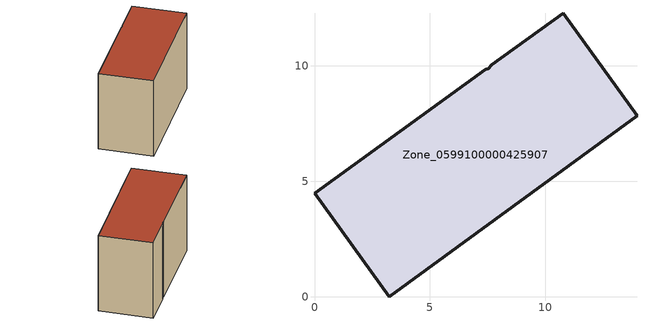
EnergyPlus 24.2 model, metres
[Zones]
Zone_0599100000425907
 floor ground (C_G): 7.42,9.85 7.52,9.87 7.68,10.04 10.77,12.28 13.96,7.83 3.25,0 0,4.49 z0
 wall outside (C_F): 3.25,0 13.96,7.83 10.77,12.28 7.68,10.04 7.52,9.87 7.42,9.85 0,4.49 3.25,0 z0:8.46
 roof outside (C_R): 7.52,9.87 7.42,9.85 0,4.49 3.25,0 13.96,7.83 10.77,12.28 7.68,10.04 z8.46
[BUILDING]
Pand.0599100000425907: North Axis=0; Terrain=City; Loads Convergence Tolerance Value=0.04; Temperature Convergence Tolerance Value=0.4; Solar Distribution=FullExterior; Maximum Number of Warmup Days=25; Minimum Number of Warmup Days=1
[Site:Location]
Rotterdam.The.Hague.AP_ZH_NLD Design_Conditions: Latitude=51.96; Longitude=4.45; Time Zone=1; Elevation=-4.5
[SITE:GROUNDTEMPERATURE:BUILDINGSURFACE]
18, 18, 18, 18, 18, 18, 18, 18, 18, 18, 18, 18
[MATERIAL] Thermal Absorptance=0.9; Solar Absorptance=0.7; Visible Absorptance=0.7
Name | Roughness | Thickness | Conductivity | Density | Specific Heat
G.TC.2006-2014 | MediumSmooth | 0.15 | 0.06 | 540 | 1210
F.TC.2006-2014 | Rough | 0.3 | 0.12 | 1920 | 840
R.TC.2006-2014 | MediumRough | 0.2 | 0.08 | 1500 | 1000
[CONSTRUCTION]
C_G: G.TC.2006-2014
C_F: F.TC.2006-2014
C_R: R.TC.2006-2014
[ZONE]
Zone_0599100000425907: Type=1; Multiplier=1; Ceiling Height=Autocalculate; Volume=Autocalculate; Floor Area=autocalculate; Part of Total Floor Area=Yes
[ZONEINFILTRATION:DESIGNFLOWRATE]
Infil_Zone_0599100000425907: Zone or ZoneList or Space or SpaceList=Zone_0599100000425907; Schedule=AlwaysOn; Design Flow Rate Calculation Method=Flow/Area; Flow Rate per Floor Area=0.0015; Constant Term Coefficient=1; Temperature Term Coefficient=0; Velocity Term Coefficient=0; Velocity Squared Term Coefficient=0
[HVACTEMPLATE:ZONE:IDEALLOADSAIRSYSTEM]
Zone_0599100000425907: Maximum Heating Supply Air Temperature=50; Minimum Cooling Supply Air Temperature=13; Maximum Heating Supply Air Humidity Ratio=0.0156; Minimum Cooling Supply Air Humidity Ratio=0.0077; Heating Limit=NoLimit; Cooling Limit=NoLimit; Dehumidification Control Type=ConstantSensibleHeatRatio; Cooling Sensible Heat Ratio=0.7; Dehumidification Setpoint=60; Humidification Control Type=None; Humidification Setpoint=30; Outdoor Air Method=None; Outdoor Air Flow Rate per Person=0.00944; Outdoor Air Flow Rate per Zone Floor Area=0; Outdoor Air Flow Rate per Zone=0; Demand Controlled Ventilation Type=None; Outdoor Air Economizer Type=NoEconomizer; Heat Recovery Type=None; Sensible Heat Recovery Effectiveness=0.7; Latent Heat Recovery Effectiveness=0.65
[ZONECONTROL:THERMOSTAT]
ThermostatControl_Zone_0599100000425907: Zone or ZoneList=Zone_0599100000425907; Control Type Schedule=DualSetpointControlType; Control 1=Thermostat_Zone_0599100000425907; Temperature Difference Between Cutout And Setpoint=0
[THERMOSTATSETPOINT:DUALSETPOINT]
Thermostat_Zone_0599100000425907: Heating Setpoint Temperature Schedule=HeatingSetpoint_Zone_0599100000425907; Cooling Setpoint Temperature Schedule=CoolingSetpoint_Zone_0599100000425907
[SCHEDULE:COMPACT]
HeatingSetpoint_Zone_0599100000425907: Through: 12/31, For: AllDays, Until: 24:00, 21
CoolingSetpoint_Zone_0599100000425907: Through: 12/31, For: AllDays, Until: 24:00, 24
DualSetpointControlType: Through: 12/31, For: AllDays, Until: 24:00, 4
AlwaysOn: Through: 12/31, For: AllDays, Until: 24:00, 1
